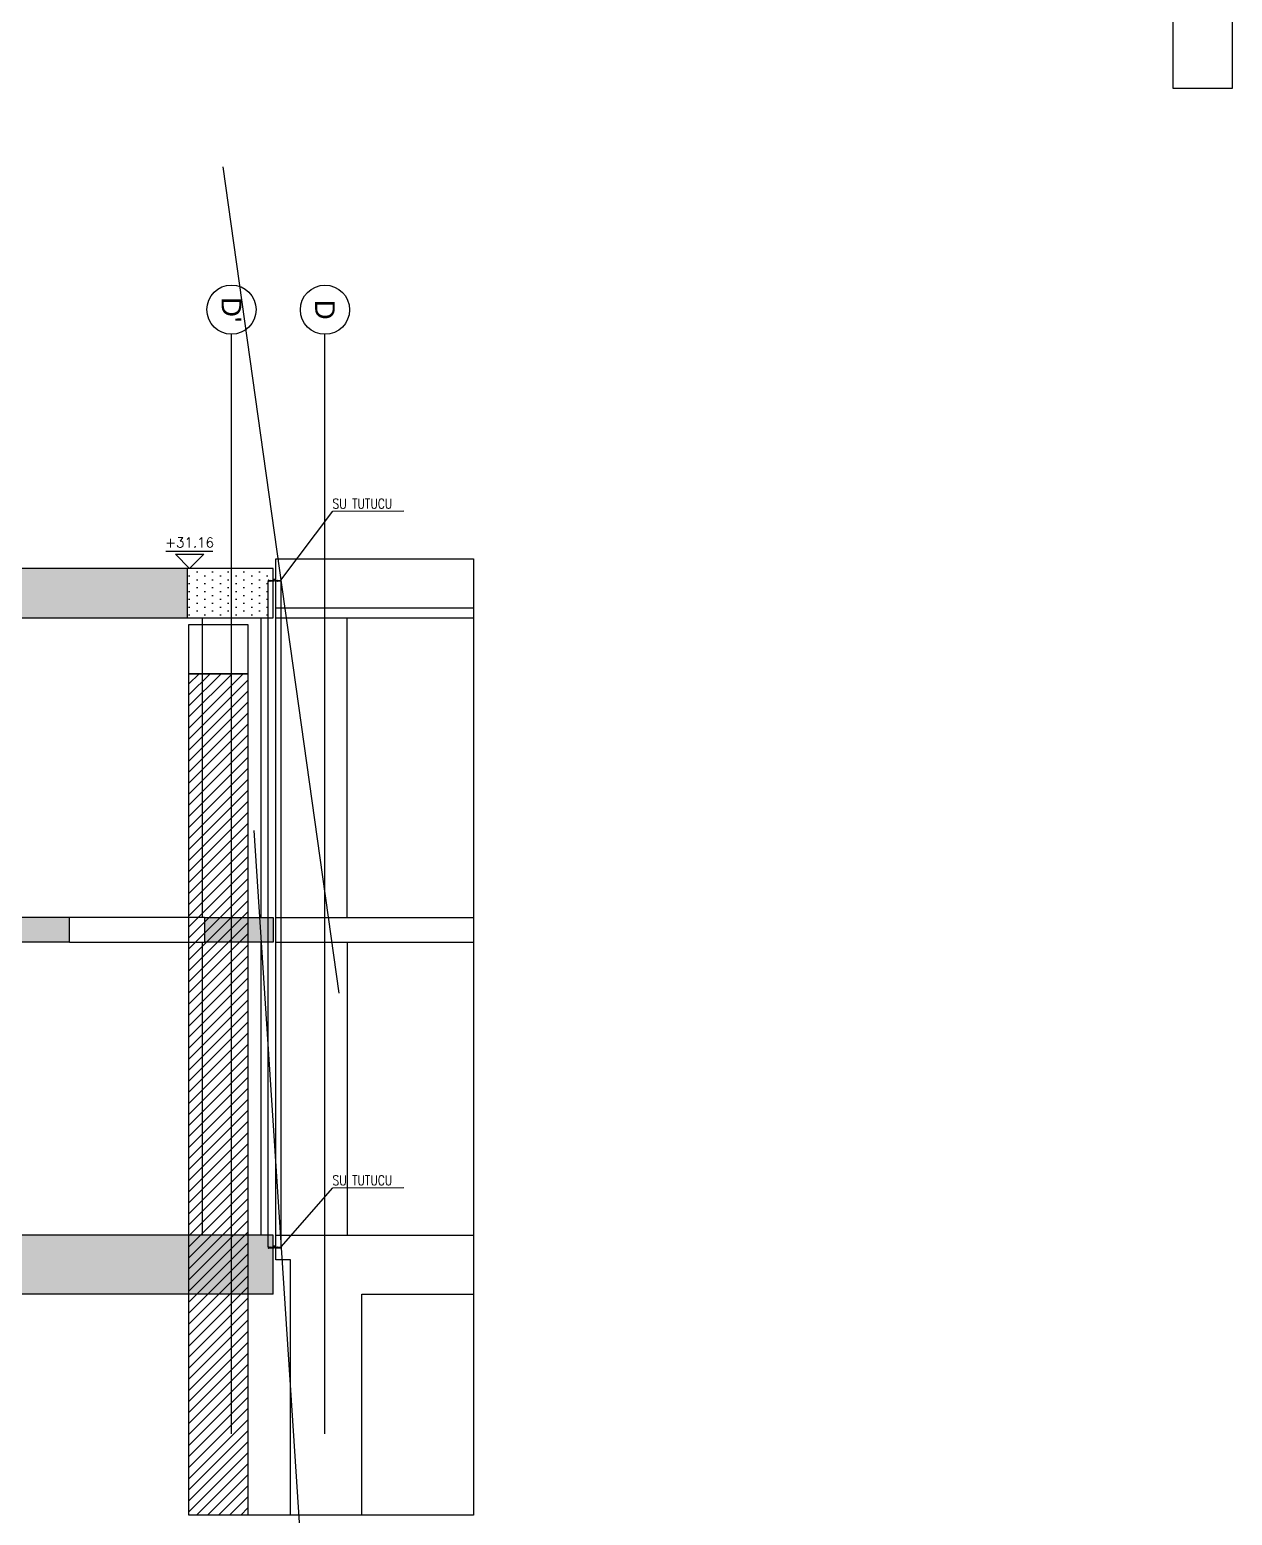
# Model space of a CAD drawing. Header units: millimetres. Extents: x 400392 to 401374, y 4543900 to 4544115.
# Drawn here: x 400803.4 to 400827.85, y 4543921.59 to 4543951.81 of the extents above; entities that cross this region are included whole.
import ezdxf
from ezdxf.enums import TextEntityAlignment as Align

# ---------------------------------------------------------------- set-up
doc = ezdxf.new("R2010")
doc.units = ezdxf.units.MM
for name, pattern in [('AKS', [3, 2.5, -0.25, 0, -0.25]), ('CONTINU', [0]), ('HIDDEN2', [4.762499999999999, 3.175, -1.5875]), ('UUC-ST-KAL-I05-101-U-000$0$ACAD_ISO05W100', [33, 24, -3, 0, -3, 0, -3])]:
    doc.linetypes.add(name, pattern=pattern)
for name, color, linetype in [('aks prota', 2, 'AKS'), ('caks prota', 4, 'Continuous'), ('görünüş prota', 4, 'Continuous'), ('kesit prota', 1, 'Continuous'), ('kesit tarama prota', 252, 'Continuous'), ('kiriş prota', 6, 'Continuous'), ('kolon tarama prota', 252, 'Continuous'), ('kot prota', 4, 'Continuous'), ('not yazısı prota', 6, 'Continuous'), ('not çizgisi prota', 4, 'Continuous'), ('PRT-CST-rc_level', 6, 'Continuous'), ('PRT-CST-rc_levermark', 4, 'Continuous'), ('st_s_ölçü', 4, 'Continuous'), ('taks prota', 7, 'Continuous'), ('UUC-ST-KAL-I05-101-U-000$0$st_s_su tutucu', 2, 'Continuous')]:
    doc.layers.add(name, color=color, linetype=linetype)
for name, color, linetype, lineweight in [('PRT-Geo-PileCap2', 211, 'Continuous', 25), ('PRT-Geo_Pile', 150, 'Continuous', 30), ('PRT-KD-kazik', 172, 'Continuous', 25)]:
    doc.layers.add(name, color=color, linetype=linetype, lineweight=lineweight)
doc.styles.add('OLCU', font='romanstw.shx')
doc.styles.add('TAKS', font='Arial Unicode.ttf')
doc.styles.add('TSIMPLEX', font='romanstw.shx')
doc.dimstyles.new('1-50', dxfattribs={"dimtxt": 10, "dimasz": 4, "dimexe": 4, "dimexo": 8, "dimgap": 4, "dimtad": 1, "dimdec": 1, "dimrnd": 0.05, "dimzin": 9, "dimdsep": 46, "dimtxsty": 'OLCU', "dimblk1": 'OBLIQUE', "dimblk2": 'OBLIQUE', "dimsah": 1, "dimcen": 2, "dimdle": 4, "dimclrd": 4, "dimclre": 4, "dimclrt": 3, "dimadec": 1, "dimazin": 0, "dimtfac": 1, "dimtdec": 1, "dimtix": 1, "dimtmove": 2, "dimatfit": 3, "dimldrblk": 'OBLIQUE', "dimfxl": 1, "dimtvp": 1, "dimtolj": 1, "dimtzin": 1, "dimarcsym": 0})

# ---------------------------------------------------------------- blocks, each defined once
blk = doc.blocks.new('C-C Kesiti')
at = {"layer": 'PRT-KD-kazik', "color": 3}
blk.add_lwpolyline([(401002.5067935922, 4543972.079438588), (401002.5067936081, 4543950.609438539), (401001.3067934897, 4543950.609438539), (401001.3067934737, 4543972.079438588)], dxfattribs=at)
blk = doc.blocks.new('_Oblique')
at = {"layer": 'st_s_ölçü', "lineweight": -2}
blk.add_line((-0.5, -0.5), (0.5, 0.5), dxfattribs=at)
blk = doc.blocks.new('KOTK5')
at = {"layer": 'PRT-CST-rc_levermark'}
blk.add_line((216.6666666667443, 160), (-213.3333333332557, 160), dxfattribs=at)
blk.add_lwpolyline([(130, 130), (-130, 130), (0, 0)], close=True, dxfattribs=at)
at = {"layer": 'PRT-CST-rc_level', "style": 'OLCU'}
blk.add_attdef('000.00', text='', height=90, dxfattribs=at).set_placement((0, 193.1381784435362), align=Align.CENTER)

msp = doc.modelspace()

# ---------------------------------------------------------------- hatches: boundary and pattern name
at = {"layer": 'kesit tarama prota'}
h = msp.add_hatch(color=253, dxfattribs=at)
h.dxf.hatch_style = 1
h.paths.add_polyline_path([(400796.4000981989, 4543939.849536229), (400796.4000981989, 4543943.709536229), (400796.1000981988, 4543943.709536229), (400796.1000981988, 4543940.849536229), (400788.2993132537, 4543940.849536229), (400788.2991186197, 4543926.089536228), (400808.3511568976, 4543926.089536228), (400808.3511568976, 4543927.289536228), (400789.3006232345, 4543927.289536228), (400789.3006232345, 4543933.249536228), (400804.2077100351, 4543933.249536228), (400804.2077100351, 4543933.749536228), (400789.3006232345, 4543933.749536228), (400789.3006232345, 4543939.849536229)])
h = msp.add_hatch(color=253, dxfattribs=at)
h.dxf.hatch_style = 1
h.paths.add_polyline_path([(400806.6011597076, 4543939.849536229), (400806.6011597076, 4543940.849536229), (400799.4436545517, 4543940.849536229), (400799.4436545517, 4543943.709536229), (400799.1436545516, 4543943.709536229), (400799.1436545516, 4543939.849536229)])
h = msp.add_hatch(color=253, dxfattribs=at)
h.dxf.hatch_style = 1
h.paths.add_polyline_path([(400806.951266388, 4543933.749536228), (400806.951266388, 4543933.249536228), (400808.3511568976, 4543933.249536228), (400808.3511568976, 4543933.749536228)])
at = {"layer": 'kolon tarama prota', "transparency": 33554687}
h = msp.add_hatch(dxfattribs=at)
h.set_pattern_fill('DOTS', color=2, scale=0.1, angle=-90.00000000000001)
h.set_pattern_definition([(270, (400399.2882092363, 4545894.11892037), (0.15875, -0.07937500000000003), [0, -0.15875])])
h.paths.add_polyline_path([(400808.3511568976, 4543939.849536229), (400808.3511568976, 4543940.849536229), (400806.6011597076, 4543940.849536229), (400806.6011597076, 4543939.849536229)])
h = msp.add_hatch(dxfattribs=at)
h.set_pattern_fill('ANSI31', color=256, scale=0.05)
h.set_pattern_definition([(45, (398986.3986606739, 4543593.048279319), (-0.1122532015133644, 0.1122532015133644), [])])
edge = h.paths.add_edge_path()
edge.add_line((400806.6361456006, 4543921.594270426), (400806.6361456006, 4543938.709407842))
edge.add_line((400806.6361456006, 4543938.709407842), (400807.8361457415, 4543938.709407842))
edge.add_line((400807.8361457415, 4543938.709407842), (400807.8361457415, 4543921.594270426))

# ---------------------------------------------------------------- linework, layer by layer
at = {"layer": 'aks prota', "ltscale": 10}
for p, q in [((400807.5011569021, 4543923.250383726), (400807.5011569021, 4543945.614660184)), ((400809.4011568976, 4543923.250383726), (400809.4011568976, 4543945.612660225))]:
    msp.add_line(p, q, dxfattribs=at)
at = {"layer": 'caks prota', "ltscale": 0.05}
for centre in [(400807.5011569021, 4543946.114660184), (400809.4011568976, 4543946.112660225)]:
    msp.add_circle(centre, 0.5, dxfattribs=at)
at = {"layer": 'görünüş prota'}
for p, q in [((400806.9011568976, 4543939.849536229), (400806.9011568976, 4543933.749536228)), ((400808.1011568976, 4543933.749536228), (400808.1011568976, 4543939.849536229)), ((400806.9011568976, 4543933.249536228), (400806.9011568976, 4543927.289536228)), ((400808.1011568976, 4543927.289536228), (400808.1011568976, 4543933.249536228))]:
    msp.add_line(p, q, dxfattribs=at)
for points in [[(400806.951266388, 4543933.749536228), (400804.2077100351, 4543933.749536228)], [(400804.2077100351, 4543933.249536228), (400806.951266388, 4543933.249536228)]]:
    msp.add_lwpolyline(points, dxfattribs=at)
at = {"layer": 'kesit prota'}
for p, q in [((400804.2077100351, 4543933.749536228), (400789.3006232345, 4543933.749536228)), ((400804.2077100351, 4543933.249536228), (400804.2077100351, 4543933.749536228)), ((400806.951266388, 4543933.749536228), (400806.951266388, 4543933.249536228)), ((400804.2077100351, 4543933.249536228), (400789.3006232345, 4543933.249536228)), ((400808.3511568976, 4543927.289536228), (400789.3006232345, 4543927.289536228)), ((400808.3511568976, 4543926.089536228), (400808.3511568976, 4543927.289536228)), ((400808.3511568976, 4543926.089536228), (400788.2991186197, 4543926.089536228))]:
    msp.add_line(p, q, dxfattribs=at)
for points in [[(400799.1436545516, 4543939.849536229), (400808.3511568976, 4543939.849536229), (400808.3511568976, 4543940.849536229), (400799.4436545517, 4543940.849536229), (400799.4436545517, 4543943.709536229)], [(400806.951266388, 4543933.749536228), (400808.3511568976, 4543933.749536228), (400808.3511568976, 4543933.249536228), (400806.951266388, 4543933.249536228)]]:
    msp.add_lwpolyline(points, dxfattribs=at)
at = {"layer": 'kiriş prota'}
msp.add_line((400806.6011597076, 4543940.849536229), (400806.6011597076, 4543939.849536229), dxfattribs=at)
at = {"layer": 'kolon tarama prota'}
for p, q in [((400808.400120876, 4543927.289536227), (400808.400120876, 4543941.049536229)), ((400809.8511568976, 4543933.749536228), (400809.8511568976, 4543939.849536229)), ((400809.8511568976, 4543933.249536228), (400809.8511568976, 4543927.289536228)), ((400810.1511568976, 4543921.594270426), (400810.1511568976, 4543926.089536228))]:
    msp.add_line(p, q, dxfattribs=at)
for points in [[(400808.400120876, 4543941.049536229), (400812.4238763108, 4543941.049536229)], [(400808.400120876, 4543940.049536229), (400812.4238763108, 4543940.049536229)], [(400808.400120876, 4543939.849536229), (400812.4238763108, 4543939.849536229)], [(400808.400120876, 4543933.749536228), (400812.4238763108, 4543933.749536228)], [(400808.400120876, 4543933.249536228), (400812.4238763108, 4543933.249536228)], [(400808.7011568854, 4543921.594270426), (400808.7011568854, 4543926.789536228), (400808.4011568976, 4543926.789536228), (400808.400120876, 4543927.289536228), (400812.4238763108, 4543927.289536228)], [(400810.1511568976, 4543926.089536228), (400812.4238763108, 4543926.089536228)]]:
    msp.add_lwpolyline(points, dxfattribs=at)
at = {"layer": 'kolon tarama prota', "linetype": 'HIDDEN2', "ltscale": 10}
for points in [[(400812.4238763108, 4543941.049536229), (400812.4238763108, 4543921.594270426)], [(400812.4238763108, 4543921.594270426), (400806.6361456006, 4543921.594270426)]]:
    msp.add_lwpolyline(points, dxfattribs=at)
at = {"layer": 'PRT-Geo-PileCap2'}
msp.add_lwpolyline([(400806.6361455997, 4543939.709407842), (400807.8361457415, 4543939.709407842), (400807.8361457415, 4543938.709407843), (400806.6361455997, 4543938.709407843)], close=True, dxfattribs=at)
at = {"layer": 'PRT-Geo_Pile'}
msp.add_lwpolyline([(400806.6361456006, 4543921.594270426), (400806.6361456006, 4543938.709407842), (400807.8361457415, 4543938.709407842), (400807.8361457415, 4543921.594270426)], dxfattribs=at)
at = {"layer": 'UUC-ST-KAL-I05-101-U-000$0$st_s_su tutucu', "linetype": 'UUC-ST-KAL-I05-101-U-000$0$ACAD_ISO05W100'}
for points in [[(400808.2465537782, 4543927.055136224), (400808.2465537432, 4543940.583936228)], [(400808.5065516451, 4543940.583936224), (400808.5065513838, 4543927.055136224)]]:
    msp.add_lwpolyline(points, dxfattribs=at)
at = {"layer": 'UUC-ST-KAL-I05-101-U-000$0$st_s_su tutucu', "linetype": 'UUC-ST-KAL-I05-101-U-000$0$ACAD_ISO05W100', "ltscale": 0.05}
for points in [[(400808.3575469547, 4543940.620045904, -0.5773502691895264), (400808.3590480657, 4543940.622645903), (400808.3940594919, 4543940.622645903, -0.5773502691896774), (400808.395560602, 4543940.620045901), (400808.3837193342, 4543940.599536226, 0.5773502691898074), (400808.3852204449, 4543940.596936227), (400808.4310561978, 4543940.596936226), (400808.4310561969, 4543940.591084491), (400808.4351745969, 4543940.591084493), (400808.4351745967, 4543940.596936226), (400808.467885351, 4543940.596936225), (400808.4678853503, 4543940.591084491), (400808.4720037506, 4543940.591084491), (400808.4720037504, 4543940.596936223), (400808.4926868877, 4543940.596936225), (400808.5013537785, 4543940.583936224), (400808.5065537781, 4543940.583936224), (400808.5065537784, 4543940.615136224), (400808.5013537785, 4543940.615136225), (400808.4926868871, 4543940.602136224), (400808.4720037511, 4543940.602136225), (400808.4720037513, 4543940.607987959), (400808.4678853512, 4543940.607987958), (400808.4678853513, 4543940.602136225), (400808.4351745973, 4543940.602136225), (400808.4351745969, 4543940.60798796), (400808.431056197, 4543940.60798796), (400808.4310561969, 4543940.602136225), (400808.3932263682, 4543940.602136225, -0.5773502691899163), (400808.3917252577, 4543940.604736226), (400808.403066156, 4543940.624379236, 0.5773502691894145), (400808.4015650456, 4543940.626979235), (400808.351542512, 4543940.626979236, 0.5773502691898413), (400808.3500414014, 4543940.624379236), (400808.3613822992, 4543940.604736227, -0.5773502691890604), (400808.3598811883, 4543940.602136225), (400808.3220513588, 4543940.602136227), (400808.3220513589, 4543940.60798796), (400808.3179329591, 4543940.607987959), (400808.3179329587, 4543940.602136227), (400808.2852222049, 4543940.602136226), (400808.2852222048, 4543940.607987961), (400808.2811038057, 4543940.607987961), (400808.2811038048, 4543940.602136229), (400808.260420669, 4543940.602136227), (400808.2517537785, 4543940.615136229), (400808.2465537782, 4543940.615136229), (400808.2465537782, 4543940.583936228), (400808.2517537783, 4543940.583936228), (400808.2604206689, 4543940.596936228), (400808.2811038057, 4543940.596936229), (400808.2811038051, 4543940.591084493), (400808.2852222049, 4543940.591084494), (400808.2852222052, 4543940.596936227), (400808.3179329595, 4543940.596936227), (400808.3179329594, 4543940.591084494), (400808.3220513595, 4543940.591084494), (400808.3220513592, 4543940.596936227), (400808.3678871116, 4543940.596936227, 0.5773502691892096), (400808.3693882222, 4543940.599536226)], [(400808.3575469547, 4543927.060045904, -0.5773502691895264), (400808.3590480657, 4543927.062645904), (400808.3940594919, 4543927.062645904, -0.5773502691896774), (400808.395560602, 4543927.060045902), (400808.3837193342, 4543927.039536226, 0.5773502691898074), (400808.3852204449, 4543927.036936226), (400808.4310561978, 4543927.036936226), (400808.4310561969, 4543927.031084492), (400808.4351745969, 4543927.031084493), (400808.4351745967, 4543927.036936226), (400808.467885351, 4543927.036936225), (400808.4678853503, 4543927.031084491), (400808.4720037506, 4543927.031084491), (400808.4720037504, 4543927.036936224), (400808.4926868877, 4543927.036936224), (400808.5013537785, 4543927.023936224), (400808.5065537781, 4543927.023936224), (400808.5065537784, 4543927.055136224), (400808.5013537785, 4543927.055136225), (400808.4926868871, 4543927.042136224), (400808.4720037511, 4543927.042136225), (400808.4720037513, 4543927.047987958), (400808.4678853512, 4543927.047987957), (400808.4678853513, 4543927.042136225), (400808.4351745973, 4543927.042136225), (400808.4351745969, 4543927.047987959), (400808.431056197, 4543927.047987959), (400808.4310561969, 4543927.042136226), (400808.3932263682, 4543927.042136226, -0.5773502691899163), (400808.3917252577, 4543927.044736226), (400808.403066156, 4543927.064379237, 0.5773502691894145), (400808.4015650456, 4543927.066979235), (400808.351542512, 4543927.066979237, 0.5773502691898413), (400808.3500414014, 4543927.064379237), (400808.3613822992, 4543927.044736227, -0.5773502691890604), (400808.3598811883, 4543927.042136226), (400808.3220513588, 4543927.042136227), (400808.3220513589, 4543927.04798796), (400808.3179329591, 4543927.047987959), (400808.3179329587, 4543927.042136227), (400808.2852222049, 4543927.042136227), (400808.2852222048, 4543927.047987961), (400808.2811038057, 4543927.047987961), (400808.2811038048, 4543927.042136229), (400808.260420669, 4543927.042136228), (400808.2517537785, 4543927.055136229), (400808.2465537782, 4543927.055136229), (400808.2465537782, 4543927.023936229), (400808.2517537783, 4543927.023936228), (400808.2604206689, 4543927.036936228), (400808.2811038057, 4543927.036936229), (400808.2811038051, 4543927.031084494), (400808.2852222049, 4543927.031084495), (400808.2852222052, 4543927.036936227), (400808.3179329595, 4543927.036936226), (400808.3179329594, 4543927.031084494), (400808.3220513595, 4543927.031084494), (400808.3220513592, 4543927.036936227), (400808.3678871116, 4543927.036936226, 0.5773502691892096), (400808.3693882222, 4543927.039536227)]]:
    msp.add_lwpolyline(points, format="xyb", close=True, dxfattribs=at)

# ---------------------------------------------------------------- block references
msp.add_blockref('C-C Kesiti', (-174.660323223914, 0))
at = {"layer": 'kot prota', "linetype": 'CONTINU', "ltscale": 0.1}
ref = msp.add_blockref('KOTK5', (400806.6478609664, 4543940.849536229), dxfattribs=dict(at, xscale=-0.002222222222222222, yscale=0.002222222222222222, zscale=0.002222222222222222, rotation=359.9999999999902))
ref.add_attrib('000.00', '+31.16', dxfattribs={"layer": 'PRT-CST-rc_level', "height": 0.2, "style": 'OLCU'}).set_placement((400806.6478609664, 4543941.278732181), align=Align.CENTER)

# ---------------------------------------------------------------- texts
at = {"layer": 'not yazısı prota', "ltscale": 0.05, "style": 'TSIMPLEX', "width": 0.8}
for p in [(400809.5552903575, 4543942.067819515), (400809.5552903575, 4543928.307819515)]:
    msp.add_text('SU TUTUCU', height=0.2, dxfattribs=at).set_placement(p)
at = {"layer": 'taks prota', "style": 'TAKS'}
for s, p in [("D'", (400807.5011569021, 4543946.114660184)), ('D', (400809.4011568976, 4543946.112660225))]:
    msp.add_text(s, height=0.4, rotation=270, dxfattribs=at).set_placement(p, align=Align.MIDDLE_CENTER)

# ---------------------------------------------------------------- leaders
at = {"layer": 'not çizgisi prota'}
for points in [[(400808.5065537784, 4543940.615136224), (400809.5620059162, 4543942.015145495), (400811.0040677084, 4543942.019313438)], [(400808.5071628962, 4543927.052120063), (400809.5620059162, 4543928.255145495), (400811.0040677084, 4543928.259313437)]]:
    msp.add_leader(points, dimstyle='1-50', override={"dimasz": 12, "dimgap": 4, "dimtad": 0}, dxfattribs=at)

doc.saveas('drawing.dxf')
